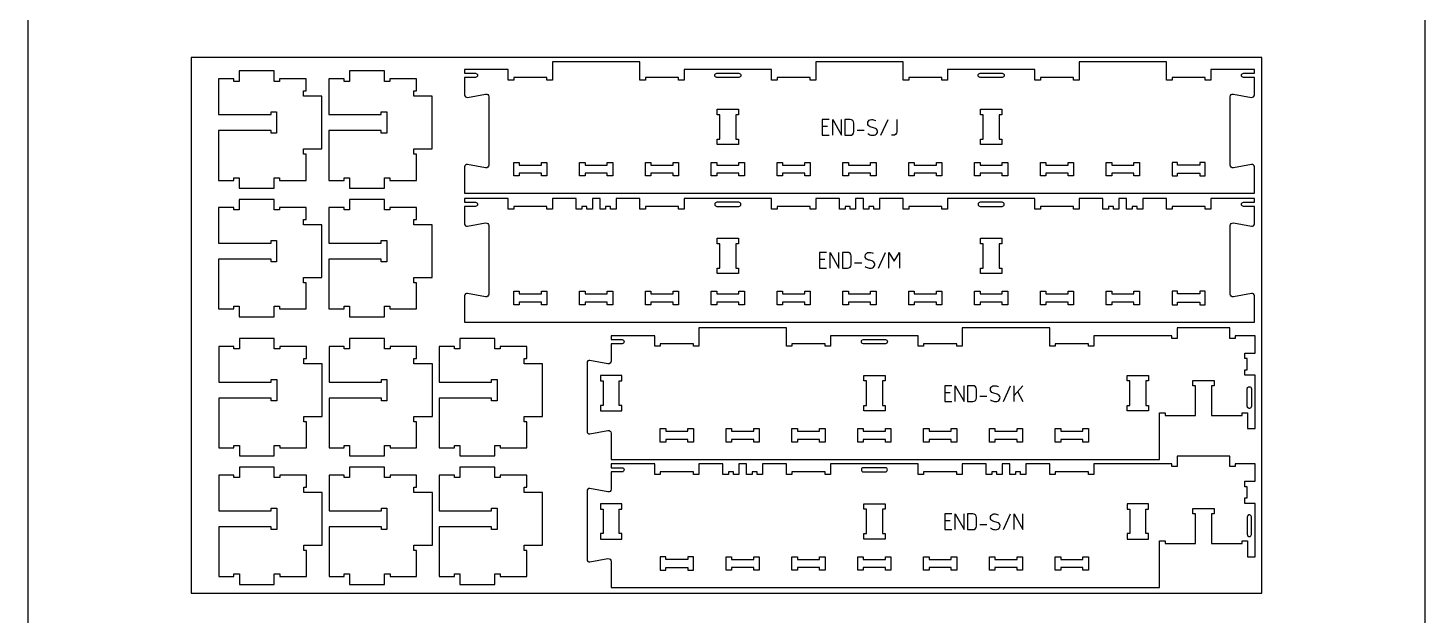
# Model space of a CAD drawing. Extents: x 0 to 12757, y 0 to 27326.
# Drawn here: x 0 to 3183, y 7949 to 9287 of the extents above; entities that cross this region are included whole.
import ezdxf

# ---------------------------------------------------------------- set-up
doc = ezdxf.new("R2010")
doc.units = 0
for name, color, linetype in [('0_SHEET_SPRUCEPLY_2440X122', 1, 'CONTINUOUS'), ('1_ANYTOOL_1MMDEEP_LABELS_S', 2, 'CONTINUOUS'), ('3_ANYTOOL_CUTTHROUGH_INSID', 4, 'CONTINUOUS'), ('4_ANYTOOL_CUTTHROUGH_OUTSI', 5, 'CONTINUOUS'), ('DONOTCUT', 7, 'CONTINUOUS')]:
    doc.layers.add(name, color=color, linetype=linetype)

msp = doc.modelspace()

# ---------------------------------------------------------------- linework, layer by layer
at = {"layer": '0_SHEET_SPRUCEPLY_2440X122'}
msp.add_lwpolyline([(371.7, 9218.9), (371.7, 7998.9), (2811.7, 7998.9), (2811.7, 9218.9)], close=True, dxfattribs=at)
at = {"layer": '1_ANYTOOL_1MMDEEP_LABELS_S', "color": 2}
for points in [[(1825.7, 9077.9), (1809.7, 9077.9), (1809.7, 9041.9), (1825.7, 9041.9)], [(1833.7, 9041.9), (1833.7, 9077.9), (1853.7, 9041.9), (1853.7, 9077.9)], [(1943.7, 9041.9), (1959.7, 9077.9)], [(1821.7, 9061.9), (1809.7, 9061.9)], [(1889.7, 9053.9), (1905.7, 9053.9)], [(1819.7, 8775.2), (1803.7, 8775.2), (1803.7, 8739.2), (1819.7, 8739.2)], [(1815.7, 8759.2), (1803.7, 8759.2)], [(1827.7, 8739.2), (1827.7, 8775.2), (1847.7, 8739.2), (1847.7, 8775.2)], [(1937.7, 8739.2), (1953.7, 8775.2)], [(1961.7, 8739.2), (1961.7, 8775.2), (1973.7, 8755.2), (1985.7, 8775.2), (1985.7, 8739.2)], [(1883.7, 8751.2), (1899.7, 8751.2)], [(2105.1, 8471.5), (2089.1, 8471.5), (2089.1, 8435.5), (2105.1, 8435.5)], [(2113.1, 8435.5), (2113.1, 8471.5), (2133.1, 8435.5), (2133.1, 8471.5)], [(2223.1, 8435.5), (2239.1, 8471.5)], [(2267.1, 8471.5), (2247.1, 8449.5)], [(2247.1, 8435.5), (2247.1, 8471.5)], [(2101.1, 8455.5), (2089.1, 8455.5)], [(2169.1, 8447.5), (2185.1, 8447.5)], [(2254.9, 8458), (2267.1, 8435.5)], [(2105.1, 8179.5), (2089.1, 8179.5), (2089.1, 8143.5), (2105.1, 8143.5)], [(2101.1, 8163.5), (2089.1, 8163.5)], [(2113.1, 8143.5), (2113.1, 8179.5), (2133.1, 8143.5), (2133.1, 8179.5)], [(2169.1, 8155.5), (2185.1, 8155.5)], [(2223.1, 8143.5), (2239.1, 8179.5)], [(2247.1, 8143.5), (2247.1, 8179.5), (2267.1, 8143.5), (2267.1, 8179.5)]]:
    msp.add_lwpolyline(points, dxfattribs=at)
for points in [[(1873.7, 9077.9), (1861.7, 9077.9), (1861.7, 9041.9), (1873.7, 9041.9, 0.414214), (1881.7, 9049.9), (1881.7, 9069.9, 0.414214)], [(1867.7, 8775.2), (1855.7, 8775.2), (1855.7, 8739.2), (1867.7, 8739.2, 0.414214), (1875.7, 8747.2), (1875.7, 8767.2, 0.414214)], [(2153.1, 8471.5), (2141.1, 8471.5), (2141.1, 8435.5), (2153.1, 8435.5, 0.414214), (2161.1, 8443.5), (2161.1, 8463.5, 0.414214)], [(2153.1, 8179.5), (2141.1, 8179.5), (2141.1, 8143.5), (2153.1, 8143.5, 0.414214), (2161.1, 8151.5), (2161.1, 8171.5, 0.414214)]]:
    msp.add_lwpolyline(points, format="xyb", close=True, dxfattribs=at)
for points in [[(1913.7, 9045.9, 0.136555), (1923, 9042.1, 0.071716), (1928.2, 9042.2, 0.133522), (1932.8, 9044.3, 0.344001), (1934.8, 9053.7, 0.153745), (1931.3, 9057.4, 0.071568), (1926.6, 9059.3, -0.00912), (1921.5, 9060.5, -0.090615), (1916.9, 9062.7, -0.340346), (1914.1, 9072.1, -0.284273), (1921.8, 9078, -0.092596), (1926.8, 9077.5, -0.017533), (1931.7, 9075.9)], [(1979.7, 9077.9), (1979.7, 9049.9, -0.414214), (1971.7, 9041.9), (1967.7, 9041.9)], [(1907.7, 8743.2, 0.136555), (1917, 8739.3, 0.071716), (1922.2, 8739.4, 0.133522), (1926.8, 8741.5, 0.344001), (1928.8, 8751, 0.153745), (1925.3, 8754.7, 0.071568), (1920.6, 8756.5, -0.00912), (1915.5, 8757.8, -0.090615), (1910.9, 8760, -0.340346), (1908.1, 8769.3, -0.284273), (1915.8, 8775.2, -0.092596), (1920.8, 8774.8, -0.017533), (1925.7, 8773.2)], [(2193.1, 8439.5, 0.136555), (2202.4, 8435.6, 0.071716), (2207.5, 8435.7, 0.133522), (2212.2, 8437.8, 0.344001), (2214.2, 8447.2, 0.153745), (2210.7, 8450.9, 0.071568), (2206, 8452.8, -0.00912), (2200.9, 8454.1, -0.090615), (2196.3, 8456.2, -0.340346), (2193.5, 8465.6, -0.284273), (2201.2, 8471.5, -0.092596), (2206.2, 8471, -0.017533), (2211.1, 8469.5)], [(2193.1, 8147.5, 0.136555), (2202.4, 8143.6, 0.071716), (2207.5, 8143.7, 0.133522), (2212.2, 8145.8, 0.344001), (2214.2, 8155.2, 0.153745), (2210.7, 8158.9, 0.071568), (2206, 8160.8, -0.00912), (2200.9, 8162.1, -0.090615), (2196.3, 8164.2, -0.340346), (2193.5, 8173.6, -0.284273), (2201.2, 8179.5, -0.092596), (2206.2, 8179, -0.017533), (2211.1, 8177.5)]]:
    msp.add_lwpolyline(points, format="xyb", dxfattribs=at)
at = {"layer": '3_ANYTOOL_CUTTHROUGH_INSID', "color": 4}
for points in [[(1619.7, 9183.2, -1), (1619.7, 9173.7), (1569.7, 9173.7, -1), (1569.7, 9183.2)], [(2219.7, 9183.2, -1), (2219.7, 9173.7), (2169.7, 9173.7, -1), (2169.7, 9183.2)], [(1619.7, 8889.5), (1569.7, 8889.5, 1), (1569.7, 8880), (1619.7, 8880, 1)], [(2219.7, 8889.5), (2169.7, 8889.5, 1), (2169.7, 8880), (2219.7, 8880, 1)], [(1953.7, 8576.7, -1), (1953.7, 8567.2), (1903.7, 8567.2, -1), (1903.7, 8576.7)], [(2787.9, 8464.5), (2787.9, 8424.5, -0.414214), (2783.2, 8419.7), (2783, 8419.7), (2782.9, 8419.7), (2782.8, 8419.7), (2782.7, 8419.7), (2782.6, 8419.7), (2782.5, 8419.8), (2782.4, 8419.8), (2782.3, 8419.8), (2782.2, 8419.8), (2782.1, 8419.8), (2782, 8419.9), (2781.8, 8419.9), (2781.7, 8419.9), (2781.6, 8420), (2781.5, 8420), (2781.4, 8420), (2781.3, 8420.1), (2781.2, 8420.1), (2781.1, 8420.2), (2781, 8420.2), (2780.9, 8420.3), (2780.8, 8420.4), (2780.7, 8420.4), (2780.6, 8420.5), (2780.5, 8420.6), (2780.4, 8420.6), (2780.3, 8420.7), (2780.2, 8420.8), (2780.1, 8420.9), (2780, 8420.9), (2779.9, 8421), (2779.8, 8421.1), (2779.7, 8421.2), (2779.6, 8421.3), (2779.5, 8421.4), (2779.5, 8421.5), (2779.4, 8421.6), (2779.3, 8421.7), (2779.2, 8421.8), (2779.2, 8421.9), (2779.1, 8422), (2779.1, 8422.1), (2779, 8422.2), (2778.9, 8422.3), (2778.9, 8422.4), (2778.8, 8422.5), (2778.8, 8422.6), (2778.7, 8422.7), (2778.7, 8422.8), (2778.7, 8422.9), (2778.6, 8423), (2778.6, 8423.2), (2778.6, 8423.3), (2778.5, 8423.4), (2778.5, 8423.5), (2778.5, 8423.6), (2778.5, 8423.7), (2778.4, 8423.8), (2778.4, 8423.9), (2778.4, 8424), (2778.4, 8424.1), (2778.4, 8424.2), (2778.4, 8424.4), (2778.4, 8424.5), (2778.4, 8464.5), (2778.4, 8464.6), (2778.4, 8464.7), (2778.4, 8464.8), (2778.4, 8464.9), (2778.4, 8465), (2778.4, 8465.1), (2778.5, 8465.2), (2778.5, 8465.3), (2778.5, 8465.4), (2778.5, 8465.5), (2778.6, 8465.7), (2778.6, 8465.8), (2778.6, 8465.9), (2778.7, 8466), (2778.7, 8466.1), (2778.7, 8466.2), (2778.8, 8466.3), (2778.8, 8466.4), (2778.9, 8466.5), (2778.9, 8466.6), (2779, 8466.7), (2779, 8466.9), (2779.1, 8467), (2779.2, 8467.1), (2779.2, 8467.2), (2779.3, 8467.3), (2779.4, 8467.4), (2779.5, 8467.5), (2779.5, 8467.5), (2779.6, 8467.6), (2779.7, 8467.7), (2779.8, 8467.8), (2779.9, 8467.9), (2780, 8468), (2780.1, 8468.1), (2780.2, 8468.1), (2780.3, 8468.2), (2780.4, 8468.3), (2780.5, 8468.4), (2780.6, 8468.4), (2780.7, 8468.5), (2780.8, 8468.6), (2780.9, 8468.6), (2781, 8468.7), (2781.1, 8468.7), (2781.2, 8468.8), (2781.3, 8468.8), (2781.4, 8468.9), (2781.5, 8468.9), (2781.6, 8469), (2781.7, 8469), (2781.8, 8469), (2782, 8469.1), (2782.1, 8469.1), (2782.2, 8469.1), (2782.3, 8469.1), (2782.4, 8469.1), (2782.5, 8469.2), (2782.6, 8469.2), (2782.7, 8469.2), (2782.8, 8469.2), (2782.9, 8469.2), (2783, 8469.2), (2783.2, 8469.2, -0.414214)], [(1953.7, 8284.7), (1903.7, 8284.7, 1), (1903.7, 8275.2), (1953.7, 8275.2, 1)], [(2787.9, 8172.5, 0.414214), (2783.2, 8177.2), (2783, 8177.2), (2782.9, 8177.2), (2782.8, 8177.2), (2782.7, 8177.2), (2782.6, 8177.2), (2782.5, 8177.2), (2782.4, 8177.1), (2782.3, 8177.1), (2782.2, 8177.1), (2782.1, 8177.1), (2782, 8177.1), (2781.8, 8177), (2781.7, 8177), (2781.6, 8177), (2781.5, 8176.9), (2781.4, 8176.9), (2781.3, 8176.8), (2781.2, 8176.8), (2781.1, 8176.7), (2781, 8176.7), (2780.9, 8176.6), (2780.8, 8176.6), (2780.7, 8176.5), (2780.6, 8176.4), (2780.5, 8176.4), (2780.4, 8176.3), (2780.3, 8176.2), (2780.2, 8176.1), (2780.1, 8176.1), (2780, 8176), (2779.9, 8175.9), (2779.8, 8175.8), (2779.7, 8175.7), (2779.6, 8175.6), (2779.5, 8175.5), (2779.5, 8175.5), (2779.4, 8175.4), (2779.3, 8175.3), (2779.2, 8175.2), (2779.2, 8175.1), (2779.1, 8175), (2779, 8174.9), (2779, 8174.7), (2778.9, 8174.6), (2778.9, 8174.5), (2778.8, 8174.4), (2778.8, 8174.3), (2778.7, 8174.2), (2778.7, 8174.1), (2778.7, 8174), (2778.6, 8173.9), (2778.6, 8173.8), (2778.6, 8173.7), (2778.5, 8173.5), (2778.5, 8173.4), (2778.5, 8173.3), (2778.5, 8173.2), (2778.4, 8173.1), (2778.4, 8173), (2778.4, 8172.9), (2778.4, 8172.8), (2778.4, 8172.7), (2778.4, 8172.6), (2778.4, 8172.5), (2778.4, 8132.5), (2778.4, 8132.4), (2778.4, 8132.2), (2778.4, 8132.1), (2778.4, 8132), (2778.4, 8131.9), (2778.4, 8131.8), (2778.5, 8131.7), (2778.5, 8131.6), (2778.5, 8131.5), (2778.5, 8131.4), (2778.6, 8131.3), (2778.6, 8131.2), (2778.6, 8131), (2778.7, 8130.9), (2778.7, 8130.8), (2778.7, 8130.7), (2778.8, 8130.6), (2778.8, 8130.5), (2778.9, 8130.4), (2778.9, 8130.3), (2779, 8130.2), (2779.1, 8130.1), (2779.1, 8130), (2779.2, 8129.9), (2779.2, 8129.8), (2779.3, 8129.7), (2779.4, 8129.6), (2779.5, 8129.5), (2779.5, 8129.4), (2779.6, 8129.3), (2779.7, 8129.2), (2779.8, 8129.1), (2779.9, 8129), (2780, 8128.9), (2780.1, 8128.9), (2780.2, 8128.8), (2780.3, 8128.7), (2780.4, 8128.6), (2780.5, 8128.6), (2780.6, 8128.5), (2780.7, 8128.4), (2780.8, 8128.4), (2780.9, 8128.3), (2781, 8128.2), (2781.1, 8128.2), (2781.2, 8128.1), (2781.3, 8128.1), (2781.4, 8128), (2781.5, 8128), (2781.6, 8128), (2781.7, 8127.9), (2781.8, 8127.9), (2782, 8127.9), (2782.1, 8127.8), (2782.2, 8127.8), (2782.3, 8127.8), (2782.4, 8127.8), (2782.5, 8127.8), (2782.6, 8127.7), (2782.7, 8127.7), (2782.8, 8127.7), (2782.9, 8127.7), (2783, 8127.7), (2783.2, 8127.7, 0.414214), (2787.9, 8132.5)]]:
    msp.add_lwpolyline(points, format="xyb", close=True, dxfattribs=at)
for points in [[(1576.5, 9088.7), (1570.5, 9088.7), (1570.5, 9101.2), (1619, 9101.2), (1619, 9088.7), (1613, 9088.7), (1613, 9033.2), (1619, 9033.2), (1619, 9020.7), (1570.5, 9020.7), (1570.5, 9033.2), (1576.5, 9033.2)], [(2176.5, 9088.7), (2170.5, 9088.7), (2170.5, 9101.2), (2219, 9101.2), (2219, 9088.7), (2213, 9088.7), (2213, 9033.2), (2219, 9033.2), (2219, 9020.7), (2170.5, 9020.7), (2170.5, 9033.2), (2176.5, 9033.2)], [(1170, 8974.2), (1170, 8980.2), (1182.5, 8980.2), (1182.5, 8949.7), (1170, 8949.7), (1170, 8955.7), (1119.5, 8955.7), (1119.5, 8949.7), (1107, 8949.7), (1107, 8980.2), (1119.5, 8980.2), (1119.5, 8974.2)], [(1320, 8974.2), (1320, 8980.2), (1332.5, 8980.2), (1332.5, 8949.7), (1320, 8949.7), (1320, 8955.7), (1269.5, 8955.7), (1269.5, 8949.7), (1257, 8949.7), (1257, 8980.2), (1269.5, 8980.2), (1269.5, 8974.2)], [(1419.5, 8955.7), (1419.5, 8949.7), (1407, 8949.7), (1407, 8980.2), (1419.5, 8980.2), (1419.5, 8974.2), (1470, 8974.2), (1470, 8980.2), (1482.5, 8980.2), (1482.5, 8949.7), (1470, 8949.7), (1470, 8955.7)], [(1620, 8974.2), (1620, 8980.2), (1632.5, 8980.2), (1632.5, 8949.7), (1620, 8949.7), (1620, 8955.7), (1569.5, 8955.7), (1569.5, 8949.7), (1557, 8949.7), (1557, 8980.2), (1569.5, 8980.2), (1569.5, 8974.2)], [(1744.7, 8955.7), (1719.5, 8955.7), (1719.5, 8949.7), (1707, 8949.7), (1707, 8980.2), (1719.5, 8980.2), (1719.5, 8974.2), (1770, 8974.2), (1770, 8980.2), (1782.5, 8980.2), (1782.5, 8949.7), (1770, 8949.7), (1770, 8955.7)], [(1920, 8974.2), (1920, 8980.2), (1932.5, 8980.2), (1932.5, 8949.7), (1920, 8949.7), (1920, 8955.7), (1869.5, 8955.7), (1869.5, 8949.7), (1857, 8949.7), (1857, 8980.2), (1869.5, 8980.2), (1869.5, 8974.2)], [(2019.5, 8955.7), (2019.5, 8949.7), (2007, 8949.7), (2007, 8980.2), (2019.5, 8980.2), (2019.5, 8974.2), (2070, 8974.2), (2070, 8980.2), (2082.5, 8980.2), (2082.5, 8949.7), (2070, 8949.7), (2070, 8955.7)], [(2220, 8974.2), (2220, 8980.2), (2232.5, 8980.2), (2232.5, 8949.7), (2220, 8949.7), (2220, 8955.7), (2169.5, 8955.7), (2169.5, 8949.7), (2157, 8949.7), (2157, 8980.2), (2169.5, 8980.2), (2169.5, 8974.2)], [(2344.7, 8955.7), (2319.5, 8955.7), (2319.5, 8949.7), (2307, 8949.7), (2307, 8980.2), (2319.5, 8980.2), (2319.5, 8974.2), (2370, 8974.2), (2370, 8980.2), (2382.5, 8980.2), (2382.5, 8949.7), (2370, 8949.7), (2370, 8955.7)], [(2520, 8974.2), (2520, 8980.2), (2532.5, 8980.2), (2532.5, 8949.7), (2520, 8949.7), (2520, 8955.7), (2469.5, 8955.7), (2469.5, 8949.7), (2457, 8949.7), (2457, 8980.2), (2469.5, 8980.2), (2469.5, 8974.2)], [(2619.5, 8949.7), (2619.5, 8955.7), (2670, 8955.7), (2670, 8949.7), (2682.5, 8949.7), (2682.5, 8980.2), (2670, 8980.2), (2670, 8974.2), (2619.5, 8974.2), (2619.5, 8980.2), (2607, 8980.2), (2607, 8949.7)], [(1576.5, 8795), (1570.5, 8795), (1570.5, 8807.5), (1619, 8807.5), (1619, 8795), (1613, 8795), (1613, 8739.5), (1619, 8739.5), (1619, 8727), (1570.5, 8727), (1570.5, 8739.5), (1576.5, 8739.5)], [(2176.5, 8795), (2170.5, 8795), (2170.5, 8807.5), (2219, 8807.5), (2219, 8795), (2213, 8795), (2213, 8739.5), (2219, 8739.5), (2219, 8727), (2170.5, 8727), (2170.5, 8739.5), (2176.5, 8739.5)], [(1119.5, 8662), (1119.5, 8656), (1107, 8656), (1107, 8686.5), (1119.5, 8686.5), (1119.5, 8680.5), (1170, 8680.5), (1170, 8686.5), (1182.5, 8686.5), (1182.5, 8656), (1170, 8656), (1170, 8662)], [(1320, 8680.5), (1320, 8686.5), (1332.5, 8686.5), (1332.5, 8656), (1320, 8656), (1320, 8662), (1269.5, 8662), (1269.5, 8656), (1257, 8656), (1257, 8686.5), (1269.5, 8686.5), (1269.5, 8680.5)], [(1470, 8680.5), (1470, 8686.5), (1482.5, 8686.5), (1482.5, 8656), (1470, 8656), (1470, 8662), (1419.5, 8662), (1419.5, 8656), (1407, 8656), (1407, 8686.5), (1419.5, 8686.5), (1419.5, 8680.5)], [(1620, 8680.5), (1620, 8686.5), (1632.5, 8686.5), (1632.5, 8656), (1620, 8656), (1620, 8662), (1569.5, 8662), (1569.5, 8656), (1557, 8656), (1557, 8686.5), (1569.5, 8686.5), (1569.5, 8680.5)], [(1744.7, 8662), (1719.5, 8662), (1719.5, 8656), (1707, 8656), (1707, 8686.5), (1719.5, 8686.5), (1719.5, 8680.5), (1770, 8680.5), (1770, 8686.5), (1782.5, 8686.5), (1782.5, 8656), (1770, 8656), (1770, 8662)], [(1920, 8680.5), (1920, 8686.5), (1932.5, 8686.5), (1932.5, 8656), (1920, 8656), (1920, 8662), (1869.5, 8662), (1869.5, 8656), (1857, 8656), (1857, 8686.5), (1869.5, 8686.5), (1869.5, 8680.5)], [(2070, 8680.5), (2070, 8686.5), (2082.5, 8686.5), (2082.5, 8656), (2070, 8656), (2070, 8662), (2019.5, 8662), (2019.5, 8656), (2007, 8656), (2007, 8686.5), (2019.5, 8686.5), (2019.5, 8680.5)], [(2220, 8680.5), (2220, 8686.5), (2232.5, 8686.5), (2232.5, 8656), (2220, 8656), (2220, 8662), (2169.5, 8662), (2169.5, 8656), (2157, 8656), (2157, 8686.5), (2169.5, 8686.5), (2169.5, 8680.5)], [(2344.7, 8662), (2319.5, 8662), (2319.5, 8656), (2307, 8656), (2307, 8686.5), (2319.5, 8686.5), (2319.5, 8680.5), (2370, 8680.5), (2370, 8686.5), (2382.5, 8686.5), (2382.5, 8656), (2370, 8656), (2370, 8662)], [(2520, 8680.5), (2520, 8686.5), (2532.5, 8686.5), (2532.5, 8656), (2520, 8656), (2520, 8662), (2469.5, 8662), (2469.5, 8656), (2457, 8656), (2457, 8686.5), (2469.5, 8686.5), (2469.5, 8680.5)], [(2670, 8662), (2670, 8656), (2682.5, 8656), (2682.5, 8686.5), (2670, 8686.5), (2670, 8680.5), (2619.5, 8680.5), (2619.5, 8686.5), (2607, 8686.5), (2607, 8656), (2619.5, 8656), (2619.5, 8662)], [(1346.9, 8482.2), (1352.9, 8482.2), (1352.9, 8494.7), (1304.4, 8494.7), (1304.4, 8482.2), (1310.4, 8482.2), (1310.4, 8426.7), (1304.4, 8426.7), (1304.4, 8414.2), (1352.9, 8414.2), (1352.9, 8426.7), (1346.9, 8426.7)], [(1910.4, 8482.2), (1904.4, 8482.2), (1904.4, 8494.7), (1952.9, 8494.7), (1952.9, 8482.2), (1946.9, 8482.2), (1946.9, 8426.7), (1952.9, 8426.7), (1952.9, 8414.2), (1904.4, 8414.2), (1904.4, 8426.7), (1910.4, 8426.7)], [(2510.4, 8426.7), (2510.4, 8482.2), (2504.4, 8482.2), (2504.4, 8494.7), (2552.9, 8494.7), (2552.9, 8482.2), (2546.9, 8482.2), (2546.9, 8426.7), (2552.9, 8426.7), (2552.9, 8414.2), (2504.4, 8414.2), (2504.4, 8426.7)], [(1503.9, 8367.7), (1503.9, 8373.7), (1516.4, 8373.7), (1516.4, 8343.2), (1503.9, 8343.2), (1503.9, 8349.2), (1453.4, 8349.2), (1453.4, 8343.2), (1440.9, 8343.2), (1440.9, 8373.7), (1453.4, 8373.7), (1453.4, 8367.7)], [(1653.9, 8367.7), (1653.9, 8373.7), (1666.4, 8373.7), (1666.4, 8343.2), (1653.9, 8343.2), (1653.9, 8349.2), (1603.4, 8349.2), (1603.4, 8343.2), (1590.9, 8343.2), (1590.9, 8373.7), (1603.4, 8373.7), (1603.4, 8367.7)], [(1753.4, 8349.2), (1753.4, 8343.2), (1740.9, 8343.2), (1740.9, 8373.7), (1753.4, 8373.7), (1753.4, 8367.7), (1803.9, 8367.7), (1803.9, 8373.7), (1816.4, 8373.7), (1816.4, 8343.2), (1803.9, 8343.2), (1803.9, 8349.2)], [(1953.9, 8367.7), (1953.9, 8373.7), (1966.4, 8373.7), (1966.4, 8343.2), (1953.9, 8343.2), (1953.9, 8349.2), (1903.4, 8349.2), (1903.4, 8343.2), (1890.9, 8343.2), (1890.9, 8373.7), (1903.4, 8373.7), (1903.4, 8367.7)], [(2078.7, 8349.2), (2053.4, 8349.2), (2053.4, 8343.2), (2040.9, 8343.2), (2040.9, 8373.7), (2053.4, 8373.7), (2053.4, 8367.7), (2103.9, 8367.7), (2103.9, 8373.7), (2116.4, 8373.7), (2116.4, 8343.2), (2103.9, 8343.2), (2103.9, 8349.2)], [(2253.9, 8367.7), (2253.9, 8373.7), (2266.4, 8373.7), (2266.4, 8343.2), (2253.9, 8343.2), (2253.9, 8349.2), (2203.4, 8349.2), (2203.4, 8343.2), (2190.9, 8343.2), (2190.9, 8373.7), (2203.4, 8373.7), (2203.4, 8367.7)], [(2378.7, 8349.2), (2353.4, 8349.2), (2353.4, 8343.2), (2340.9, 8343.2), (2340.9, 8373.7), (2353.4, 8373.7), (2353.4, 8367.7), (2403.9, 8367.7), (2403.9, 8373.7), (2416.4, 8373.7), (2416.4, 8343.2), (2403.9, 8343.2), (2403.9, 8349.2)], [(1346.9, 8190.2), (1352.9, 8190.2), (1352.9, 8202.7), (1304.4, 8202.7), (1304.4, 8190.2), (1310.4, 8190.2), (1310.4, 8134.7), (1304.4, 8134.7), (1304.4, 8122.2), (1352.9, 8122.2), (1352.9, 8134.7), (1346.9, 8134.7)], [(1910.4, 8190.2), (1904.4, 8190.2), (1904.4, 8202.7), (1952.9, 8202.7), (1952.9, 8190.2), (1946.9, 8190.2), (1946.9, 8134.7), (1952.9, 8134.7), (1952.9, 8122.2), (1904.4, 8122.2), (1904.4, 8134.7), (1910.4, 8134.7)], [(2510.4, 8134.7), (2504.4, 8134.7), (2504.4, 8122.2), (2552.9, 8122.2), (2552.9, 8134.7), (2546.9, 8134.7), (2546.9, 8190.2), (2552.9, 8190.2), (2552.9, 8202.7), (2504.4, 8202.7), (2504.4, 8190.2), (2510.4, 8190.2)], [(1453.4, 8075.7), (1453.4, 8081.7), (1440.9, 8081.7), (1440.9, 8051.2), (1453.4, 8051.2), (1453.4, 8057.2), (1503.9, 8057.2), (1503.9, 8051.2), (1516.4, 8051.2), (1516.4, 8081.7), (1503.9, 8081.7), (1503.9, 8075.7)], [(1653.9, 8075.7), (1653.9, 8081.7), (1666.4, 8081.7), (1666.4, 8051.2), (1653.9, 8051.2), (1653.9, 8057.2), (1603.4, 8057.2), (1603.4, 8051.2), (1590.9, 8051.2), (1590.9, 8081.7), (1603.4, 8081.7), (1603.4, 8075.7)], [(1803.9, 8075.7), (1803.9, 8081.7), (1816.4, 8081.7), (1816.4, 8051.2), (1803.9, 8051.2), (1803.9, 8057.2), (1753.4, 8057.2), (1753.4, 8051.2), (1740.9, 8051.2), (1740.9, 8081.7), (1753.4, 8081.7), (1753.4, 8075.7)], [(1953.9, 8075.7), (1953.9, 8081.7), (1966.4, 8081.7), (1966.4, 8051.2), (1953.9, 8051.2), (1953.9, 8057.2), (1903.4, 8057.2), (1903.4, 8051.2), (1890.9, 8051.2), (1890.9, 8081.7), (1903.4, 8081.7), (1903.4, 8075.7)], [(2078.7, 8057.2), (2053.4, 8057.2), (2053.4, 8051.2), (2040.9, 8051.2), (2040.9, 8081.7), (2053.4, 8081.7), (2053.4, 8075.7), (2103.9, 8075.7), (2103.9, 8081.7), (2116.4, 8081.7), (2116.4, 8051.2), (2103.9, 8051.2), (2103.9, 8057.2)], [(2253.9, 8075.7), (2253.9, 8081.7), (2266.4, 8081.7), (2266.4, 8051.2), (2253.9, 8051.2), (2253.9, 8057.2), (2203.4, 8057.2), (2203.4, 8051.2), (2190.9, 8051.2), (2190.9, 8081.7), (2203.4, 8081.7), (2203.4, 8075.7)], [(2353.4, 8075.7), (2403.9, 8075.7), (2403.9, 8081.7), (2416.4, 8081.7), (2416.4, 8051.2), (2403.9, 8051.2), (2403.9, 8057.2), (2353.4, 8057.2), (2353.4, 8051.2), (2340.9, 8051.2), (2340.9, 8081.7), (2353.4, 8081.7)]]:
    msp.add_lwpolyline(points, close=True, dxfattribs=at)
at = {"layer": '4_ANYTOOL_CUTTHROUGH_OUTSI', "color": 5}
for points in [[(1494.7, 9167.7), (1482.5, 9167.7), (1482.5, 9173.7), (1407, 9173.7), (1407, 9167.7), (1394.5, 9167.7), (1394.5, 9209.7), (1195, 9209.7), (1195, 9167.7), (1182.5, 9167.7), (1182.5, 9173.7), (1107, 9173.7), (1107, 9167.7), (1094.5, 9167.7), (1094.5, 9191.7), (995, 9191.7), (995, 9183.2), (1019.7, 9183.2), (1019.7, 9183.2, -1), (1019.7, 9173.7), (995, 9173.7), (995, 9134), (995, 9134, 0.220464), (997, 9129.6, 0.220352), (1001.7, 9128.4), (1042.7, 9136), (1042.7, 9136), (1042.7, 9136, -0.463455), (1050, 9129.9), (1050, 8974, -0.463455), (1042.7, 8967.9), (1042.7, 8967.9), (1042.7, 8967.9), (1042.7, 8967.9), (1001.7, 8975.5, 0.220352), (997, 8974.3, 0.220464), (995, 8969.9), (995, 8910.2), (2794.5, 8910.2), (2794.5, 8969.9), (2794.5, 8969.9, 0.220464), (2792.5, 8974.3, 0.220352), (2787.8, 8975.5), (2746.8, 8967.9), (2746.8, 8967.9), (2746.8, 8967.9), (2746.8, 8967.9, -0.463455), (2739.5, 8974), (2739.5, 9129.9, -0.463455), (2746.8, 9136), (2746.8, 9136), (2746.8, 9136), (2787.8, 9128.4), (2787.8, 9128.4, 0.220352), (2792.5, 9129.6, 0.220464), (2794.5, 9134), (2794.5, 9173.7), (2769.7, 9173.7), (2769.7, 9173.7, -1), (2769.7, 9183.2), (2794.5, 9183.2), (2794.5, 9191.7), (2695, 9191.7), (2695, 9167.7), (2682.5, 9167.7), (2682.5, 9173.7), (2607, 9173.7), (2607, 9167.7), (2594.5, 9167.7), (2594.5, 9209.7), (2395, 9209.7), (2395, 9167.7), (2382.5, 9167.7), (2382.5, 9173.7), (2307, 9173.7), (2307, 9167.7), (2294.5, 9167.7), (2294.5, 9191.7), (2095, 9191.7), (2095, 9167.7), (2082.5, 9167.7), (2082.5, 9173.7), (2007, 9173.7), (2007, 9167.7), (1994.5, 9167.7), (1994.5, 9209.7), (1795, 9209.7), (1795, 9167.7), (1782.5, 9167.7), (1782.5, 9173.7), (1707, 9173.7), (1707, 9167.7), (1694.5, 9167.7), (1694.5, 9191.7), (1495, 9191.7), (1495, 9167.7), (1494.7, 9167.7)], [(1782.5, 8880), (1707, 8880), (1707, 8874), (1694.5, 8874), (1694.5, 8898), (1495, 8898), (1495, 8874), (1482.5, 8874), (1482.5, 8880), (1407, 8880), (1407, 8874), (1394.5, 8874), (1394.5, 8898), (1340, 8898), (1340, 8874), (1327.5, 8874), (1327.5, 8880), (1316, 8880), (1316, 8874), (1303.5, 8874), (1303.5, 8898), (1286, 8898), (1286, 8874), (1273.5, 8874), (1273.5, 8880), (1262, 8880), (1262, 8874), (1249.5, 8874), (1249.5, 8898), (1195, 8898), (1195, 8874), (1182.5, 8874), (1182.5, 8880), (1107, 8880), (1107, 8874), (1094.5, 8874), (1094.5, 8898), (995, 8898), (995, 8889.5), (1019.7, 8889.5), (1019.7, 8889.5, -1), (1019.7, 8880), (995, 8880), (995, 8840.3), (995, 8840.3, 0.220464), (997, 8835.9, 0.220352), (1001.7, 8834.6), (1042.7, 8842.3), (1042.7, 8842.3), (1042.7, 8842.3, -0.463455), (1050, 8836.1), (1050, 8680.3, -0.463455), (1042.7, 8674.1), (1042.7, 8674.1), (1042.7, 8674.1), (1042.7, 8674.1), (1001.7, 8681.8, 0.220352), (997, 8680.5, 0.220464), (995, 8676.1), (995, 8616.5), (2794.5, 8616.5), (2794.5, 8676.1), (2794.5, 8676.1, 0.220464), (2792.5, 8680.5, 0.220352), (2787.8, 8681.8), (2746.8, 8674.1), (2746.8, 8674.1), (2746.8, 8674.1), (2746.8, 8674.1, -0.463455), (2739.5, 8680.3), (2739.5, 8836.1, -0.463455), (2746.8, 8842.3), (2746.8, 8842.3), (2746.8, 8842.3), (2787.8, 8834.6), (2787.8, 8834.6, 0.220352), (2792.5, 8835.9, 0.220464), (2794.5, 8840.3), (2794.5, 8880), (2769.7, 8880), (2769.7, 8880, -1), (2769.7, 8889.5), (2794.5, 8889.5), (2794.5, 8898), (2695, 8898), (2695, 8874), (2682.5, 8874), (2682.5, 8880), (2607, 8880), (2607, 8874), (2594.5, 8874), (2594.5, 8898), (2540, 8898), (2540, 8874), (2527.5, 8874), (2527.5, 8880), (2516, 8880), (2516, 8874), (2503.5, 8874), (2503.5, 8898), (2486, 8898), (2486, 8874), (2473.5, 8874), (2473.5, 8880), (2462, 8880), (2462, 8874), (2449.5, 8874), (2449.5, 8898), (2395, 8898), (2395, 8874), (2382.5, 8874), (2382.5, 8880), (2307, 8880), (2307, 8874), (2294.5, 8874), (2294.5, 8898), (2095, 8898), (2095, 8874), (2082.5, 8874), (2082.5, 8880), (2007, 8880), (2007, 8874), (1994.5, 8874), (1994.5, 8898), (1940, 8898), (1940, 8874), (1927.5, 8874), (1927.5, 8880), (1916, 8880), (1916, 8874), (1903.5, 8874), (1903.5, 8898), (1886, 8898), (1886, 8874), (1873.5, 8874), (1873.5, 8880), (1862, 8880), (1862, 8874), (1849.5, 8874), (1849.5, 8898), (1795, 8898), (1795, 8874), (1782.5, 8874), (1782.5, 8880)], [(1816.4, 8567.2), (1740.9, 8567.2), (1740.9, 8561.2), (1728.4, 8561.2), (1728.4, 8603.2), (1528.9, 8603.2), (1528.9, 8561.2), (1516.4, 8561.2), (1516.4, 8567.2), (1440.9, 8567.2), (1440.9, 8561.2), (1428.4, 8561.2), (1428.4, 8585.2), (1328.9, 8585.2), (1328.9, 8576.7), (1353.7, 8576.7), (1353.7, 8576.7, -1), (1353.7, 8567.2), (1328.9, 8567.2), (1328.9, 8527.5), (1328.9, 8527.5, -0.463455), (1321.6, 8521.4), (1321.6, 8521.4), (1321.6, 8521.4), (1321.6, 8521.4), (1280.6, 8529, 0.220352), (1275.9, 8527.8, 0.220464), (1273.9, 8523.4), (1273.9, 8367.5, 0.220464), (1275.9, 8363.2, 0.220352), (1280.6, 8361.9), (1321.6, 8369.5), (1321.6, 8369.5), (1321.6, 8369.5, -0.463455), (1328.9, 8363.4), (1328.9, 8303.7), (2578.4, 8303.7), (2578.4, 8409.7), (2590.9, 8409.7), (2590.9, 8403.7), (2660.4, 8403.7), (2660.4, 8471.2), (2654.4, 8471.2), (2654.4, 8483.7), (2702.9, 8483.7), (2702.9, 8471.2), (2696.9, 8471.2), (2696.9, 8403.7), (2766.4, 8403.7), (2766.4, 8409.7), (2778.9, 8409.7), (2778.9, 8373.7), (2796.4, 8373.7), (2796.4, 8495.2), (2772.4, 8495.2), (2772.4, 8507.7), (2778.4, 8507.7), (2778.4, 8533.2), (2772.4, 8533.2), (2772.4, 8545.7), (2796.4, 8545.7), (2796.4, 8585.2), (2750.9, 8585.2), (2750.9, 8579.2), (2738.4, 8579.2), (2738.4, 8603.2), (2618.9, 8603.2), (2618.9, 8579.2), (2606.4, 8579.2), (2606.4, 8585.2), (2428.9, 8585.2), (2428.9, 8561.2), (2416.4, 8561.2), (2416.4, 8567.2), (2340.9, 8567.2), (2340.9, 8561.2), (2328.4, 8561.2), (2328.4, 8603.2), (2128.9, 8603.2), (2128.9, 8561.2), (2116.4, 8561.2), (2116.4, 8567.2), (2040.9, 8567.2), (2040.9, 8561.2), (2028.4, 8561.2), (2028.4, 8585.2), (1828.9, 8585.2), (1828.9, 8561.2), (1816.4, 8561.2), (1816.4, 8567.2)], [(2040.9, 8275.2), (2040.9, 8269.2), (2028.4, 8269.2), (2028.4, 8293.2), (1828.9, 8293.2), (1828.9, 8269.2), (1816.4, 8269.2), (1816.4, 8275.2), (1740.9, 8275.2), (1740.9, 8269.2), (1728.4, 8269.2), (1728.4, 8293.2), (1673.9, 8293.2), (1673.9, 8269.2), (1661.4, 8269.2), (1661.4, 8275.2), (1649.9, 8275.2), (1649.9, 8269.2), (1637.4, 8269.2), (1637.4, 8293.2), (1619.9, 8293.2), (1619.9, 8269.2), (1607.4, 8269.2), (1607.4, 8275.2), (1595.9, 8275.2), (1595.9, 8269.2), (1583.4, 8269.2), (1583.4, 8293.2), (1528.9, 8293.2), (1528.9, 8269.2), (1516.4, 8269.2), (1516.4, 8275.2), (1440.9, 8275.2), (1440.9, 8269.2), (1428.4, 8269.2), (1428.4, 8293.2), (1328.9, 8293.2), (1328.9, 8284.7), (1353.7, 8284.7), (1353.7, 8284.7, -1), (1353.7, 8275.2), (1328.9, 8275.2), (1328.9, 8235.5), (1328.9, 8235.5, -0.463455), (1321.6, 8229.4), (1321.6, 8229.4), (1321.6, 8229.4), (1321.6, 8229.4), (1280.6, 8237, 0.220352), (1275.9, 8235.8, 0.220464), (1273.9, 8231.4), (1273.9, 8075.5, 0.220464), (1275.9, 8071.2, 0.220352), (1280.6, 8069.9), (1321.6, 8077.5), (1321.6, 8077.5), (1321.6, 8077.5, -0.463455), (1328.9, 8071.4), (1328.9, 8011.7), (2578.4, 8011.7), (2578.4, 8117.7), (2590.9, 8117.7), (2590.9, 8111.7), (2660.4, 8111.7), (2660.4, 8179.2), (2654.4, 8179.2), (2654.4, 8191.7), (2702.9, 8191.7), (2702.9, 8179.2), (2696.9, 8179.2), (2696.9, 8111.7), (2766.4, 8111.7), (2766.4, 8117.7), (2778.9, 8117.7), (2778.9, 8081.7), (2796.4, 8081.7), (2796.4, 8203.2), (2772.4, 8203.2), (2772.4, 8215.7), (2778.4, 8215.7), (2778.4, 8241.2), (2772.4, 8241.2), (2772.4, 8253.7), (2796.4, 8253.7), (2796.4, 8293.2), (2750.9, 8293.2), (2750.9, 8287.2), (2738.4, 8287.2), (2738.4, 8311.2), (2618.9, 8311.2), (2618.9, 8287.2), (2606.4, 8287.2), (2606.4, 8293.2), (2428.9, 8293.2), (2428.9, 8269.2), (2416.4, 8269.2), (2416.4, 8275.2), (2340.9, 8275.2), (2340.9, 8269.2), (2328.4, 8269.2), (2328.4, 8293.2), (2273.9, 8293.2), (2273.9, 8269.2), (2261.4, 8269.2), (2261.4, 8275.2), (2249.9, 8275.2), (2249.9, 8269.2), (2237.4, 8269.2), (2237.4, 8293.2), (2219.9, 8293.2), (2219.9, 8269.2), (2207.4, 8269.2), (2207.4, 8275.2), (2195.9, 8275.2), (2195.9, 8269.2), (2183.4, 8269.2), (2183.4, 8293.2), (2128.9, 8293.2), (2128.9, 8269.2), (2116.4, 8269.2), (2116.4, 8275.2), (2040.9, 8275.2)]]:
    msp.add_lwpolyline(points, format="xyb", close=True, dxfattribs=at)
for points in [[(554, 9089.3), (554, 9095.3), (566.5, 9095.3), (566.5, 9046.8), (554, 9046.8), (554, 9052.8), (434.5, 9052.8), (434.5, 8939.3), (469, 8939.3), (469, 8945.3), (481.5, 8945.3), (481.5, 8921.3), (561, 8921.3), (561, 8945.3), (573.5, 8945.3), (573.5, 8939.3), (634, 8939.3), (634, 8998.8), (628, 8998.8), (628, 9011.3), (670, 9011.3), (670, 9130.8), (628, 9130.8), (628, 9143.3), (634, 9143.3), (634, 9170.8), (573.5, 9170.8), (573.5, 9164.8), (561, 9164.8), (561, 9188.8), (481.5, 9188.8), (481.5, 9164.8), (469, 9164.8), (469, 9170.8), (434.5, 9170.8), (434.5, 9089.3)], [(805.2, 9089.3), (805.2, 9095.3), (817.7, 9095.3), (817.7, 9046.8), (805.2, 9046.8), (805.2, 9052.8), (685.7, 9052.8), (685.7, 8939.3), (720.2, 8939.3), (720.2, 8945.3), (732.7, 8945.3), (732.7, 8921.3), (812.2, 8921.3), (812.2, 8945.3), (824.7, 8945.3), (824.7, 8939.3), (885.2, 8939.3), (885.2, 8998.8), (879.2, 8998.8), (879.2, 9011.3), (921.2, 9011.3), (921.2, 9130.8), (879.2, 9130.8), (879.2, 9143.3), (885.2, 9143.3), (885.2, 9170.8), (824.7, 9170.8), (824.7, 9164.8), (812.2, 9164.8), (812.2, 9188.8), (732.7, 9188.8), (732.7, 9164.8), (720.2, 9164.8), (720.2, 9170.8), (685.7, 9170.8), (685.7, 9089.3)], [(554, 8796.3), (554, 8802.3), (566.5, 8802.3), (566.5, 8753.8), (554, 8753.8), (554, 8759.8), (434.5, 8759.8), (434.5, 8646.3), (469, 8646.3), (469, 8652.3), (481.5, 8652.3), (481.5, 8628.3), (561, 8628.3), (561, 8652.3), (573.5, 8652.3), (573.5, 8646.3), (634, 8646.3), (634, 8705.8), (628, 8705.8), (628, 8718.3), (670, 8718.3), (670, 8837.8), (628, 8837.8), (628, 8850.3), (634, 8850.3), (634, 8877.8), (573.5, 8877.8), (573.5, 8871.8), (561, 8871.8), (561, 8895.8), (481.5, 8895.8), (481.5, 8871.8), (469, 8871.8), (469, 8877.8), (434.5, 8877.8), (434.5, 8796.3)], [(805.2, 8796.3), (805.2, 8802.3), (817.7, 8802.3), (817.7, 8753.8), (805.2, 8753.8), (805.2, 8759.8), (685.7, 8759.8), (685.7, 8646.3), (720.2, 8646.3), (720.2, 8652.3), (732.7, 8652.3), (732.7, 8628.3), (812.2, 8628.3), (812.2, 8652.3), (824.7, 8652.3), (824.7, 8646.3), (885.2, 8646.3), (885.2, 8705.8), (879.2, 8705.8), (879.2, 8718.3), (921.2, 8718.3), (921.2, 8837.8), (879.2, 8837.8), (879.2, 8850.3), (885.2, 8850.3), (885.2, 8877.8), (824.7, 8877.8), (824.7, 8871.8), (812.2, 8871.8), (812.2, 8895.8), (732.7, 8895.8), (732.7, 8871.8), (720.2, 8871.8), (720.2, 8877.8), (685.7, 8877.8), (685.7, 8796.3)], [(554.4, 8479.6), (554.4, 8485.6), (566.9, 8485.6), (566.9, 8437.1), (554.4, 8437.1), (554.4, 8443.1), (434.9, 8443.1), (434.9, 8329.6), (469.4, 8329.6), (469.4, 8335.6), (481.9, 8335.6), (481.9, 8311.6), (561.4, 8311.6), (561.4, 8335.6), (573.9, 8335.6), (573.9, 8329.6), (634.4, 8329.6), (634.4, 8389.1), (628.4, 8389.1), (628.4, 8401.6), (670.4, 8401.6), (670.4, 8521.1), (628.4, 8521.1), (628.4, 8533.6), (634.4, 8533.6), (634.4, 8561.1), (573.9, 8561.1), (573.9, 8555.1), (561.4, 8555.1), (561.4, 8579.1), (481.9, 8579.1), (481.9, 8555.1), (469.4, 8555.1), (469.4, 8561.1), (434.9, 8561.1), (434.9, 8479.6)], [(805.5, 8479.6), (805.5, 8485.6), (818, 8485.6), (818, 8437.1), (805.5, 8437.1), (805.5, 8443.1), (686, 8443.1), (686, 8329.6), (720.5, 8329.6), (720.5, 8335.6), (733, 8335.6), (733, 8311.6), (812.5, 8311.6), (812.5, 8335.6), (825, 8335.6), (825, 8329.6), (885.5, 8329.6), (885.5, 8389.1), (879.5, 8389.1), (879.5, 8401.6), (921.5, 8401.6), (921.5, 8521.1), (879.5, 8521.1), (879.5, 8533.6), (885.5, 8533.6), (885.5, 8561.1), (825, 8561.1), (825, 8555.1), (812.5, 8555.1), (812.5, 8579.1), (733, 8579.1), (733, 8555.1), (720.5, 8555.1), (720.5, 8561.1), (686, 8561.1), (686, 8479.6)], [(1056.6, 8479.6), (1056.6, 8485.6), (1069.1, 8485.6), (1069.1, 8437.1), (1056.6, 8437.1), (1056.6, 8443.1), (937.1, 8443.1), (937.1, 8329.6), (971.6, 8329.6), (971.6, 8335.6), (984.1, 8335.6), (984.1, 8311.6), (1063.6, 8311.6), (1063.6, 8335.6), (1076.1, 8335.6), (1076.1, 8329.6), (1136.6, 8329.6), (1136.6, 8389.1), (1130.6, 8389.1), (1130.6, 8401.6), (1172.6, 8401.6), (1172.6, 8521.1), (1130.6, 8521.1), (1130.6, 8533.6), (1136.6, 8533.6), (1136.6, 8561.1), (1076.1, 8561.1), (1076.1, 8555.1), (1063.6, 8555.1), (1063.6, 8579.1), (984.1, 8579.1), (984.1, 8555.1), (971.6, 8555.1), (971.6, 8561.1), (937.1, 8561.1), (937.1, 8479.6)], [(554.4, 8186.5), (554.4, 8192.5), (566.9, 8192.5), (566.9, 8144), (554.4, 8144), (554.4, 8150), (434.9, 8150), (434.9, 8036.5), (469.4, 8036.5), (469.4, 8042.5), (481.9, 8042.5), (481.9, 8018.5), (561.4, 8018.5), (561.4, 8042.5), (573.9, 8042.5), (573.9, 8036.5), (634.4, 8036.5), (634.4, 8096), (628.4, 8096), (628.4, 8108.5), (670.4, 8108.5), (670.4, 8228), (628.4, 8228), (628.4, 8240.5), (634.4, 8240.5), (634.4, 8268), (573.9, 8268), (573.9, 8262), (561.4, 8262), (561.4, 8286), (481.9, 8286), (481.9, 8262), (469.4, 8262), (469.4, 8268), (434.9, 8268), (434.9, 8186.5)], [(805.5, 8186.5), (805.5, 8192.5), (818, 8192.5), (818, 8144), (805.5, 8144), (805.5, 8150), (686, 8150), (686, 8036.5), (720.5, 8036.5), (720.5, 8042.5), (733, 8042.5), (733, 8018.5), (812.5, 8018.5), (812.5, 8042.5), (825, 8042.5), (825, 8036.5), (885.5, 8036.5), (885.5, 8096), (879.5, 8096), (879.5, 8108.5), (921.5, 8108.5), (921.5, 8228), (879.5, 8228), (879.5, 8240.5), (885.5, 8240.5), (885.5, 8268), (825, 8268), (825, 8262), (812.5, 8262), (812.5, 8286), (733, 8286), (733, 8262), (720.5, 8262), (720.5, 8268), (686, 8268), (686, 8186.5)], [(1056.6, 8186.5), (1056.6, 8192.5), (1069.1, 8192.5), (1069.1, 8144), (1056.6, 8144), (1056.6, 8150), (937.1, 8150), (937.1, 8036.5), (971.6, 8036.5), (971.6, 8042.5), (984.1, 8042.5), (984.1, 8018.5), (1063.6, 8018.5), (1063.6, 8042.5), (1076.1, 8042.5), (1076.1, 8036.5), (1136.6, 8036.5), (1136.6, 8096), (1130.6, 8096), (1130.6, 8108.5), (1172.6, 8108.5), (1172.6, 8228), (1130.6, 8228), (1130.6, 8240.5), (1136.6, 8240.5), (1136.6, 8268), (1076.1, 8268), (1076.1, 8262), (1063.6, 8262), (1063.6, 8286), (984.1, 8286), (984.1, 8262), (971.6, 8262), (971.6, 8268), (937.1, 8268), (937.1, 8186.5)]]:
    msp.add_lwpolyline(points, close=True, dxfattribs=at)
at = {"layer": 'DONOTCUT'}
msp.add_lwpolyline([(0, 0), (3183.4, 0), (3183.4, 11186.9), (0, 11186.9)], close=True, dxfattribs=at)

doc.saveas('drawing.dxf')
